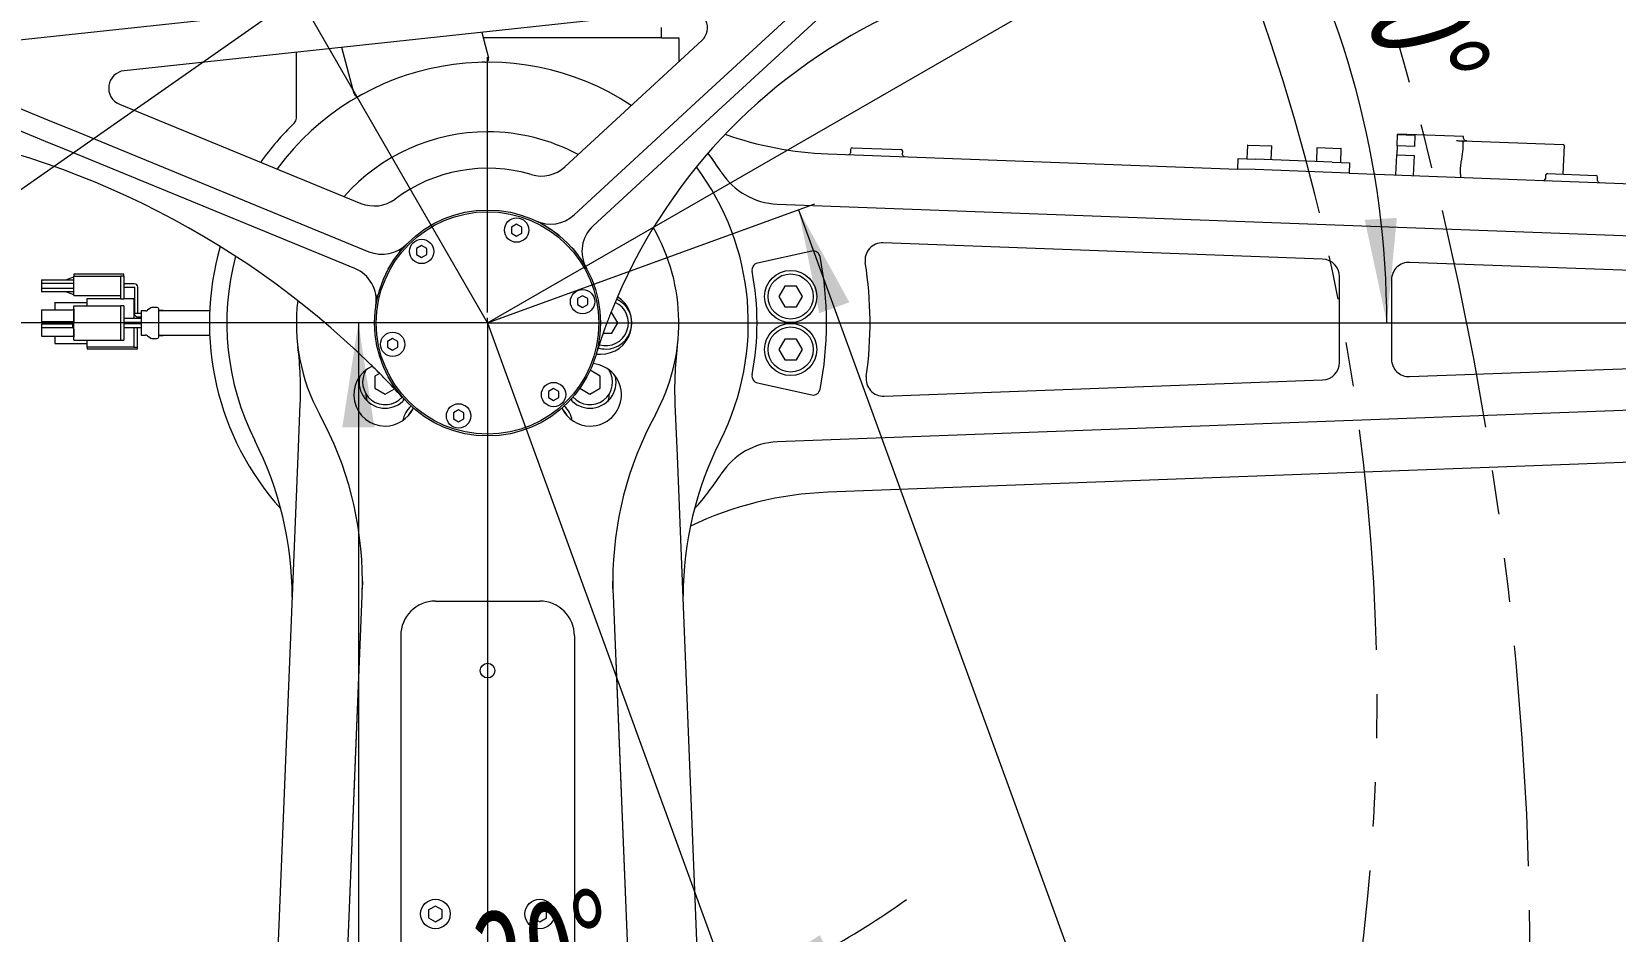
# Paper-space layout '草迹图' of a CAD drawing. Header units: millimetres. Extents: x 0 to 420, y 0 to 297.
# Drawn here: x 94.66 to 140.21, y 232.98 to 258.86 of the extents above; entities that cross this region are included whole.
import ezdxf

# ---------------------------------------------------------------- set-up
doc = ezdxf.new("R2010")
doc.units = ezdxf.units.MM
doc.linetypes.add('CENTERX2', pattern=[20.32, 12.7, -2.54, 2.54, -2.54])
doc.linetypes.add('PHANTOM', pattern=[12.7, 6.35, -1.27, 1.27, -1.27, 1.27, -1.27])
doc.layers.get('0').update_dxf_attribs({"lineweight": 18})
for name, color, linetype, lineweight in [('中心线层', 1, 'CENTERX2', 18), ('双点划线层', 7, 'PHANTOM', 18), ('标注层', 7, 'Continuous', 15), ('细实线层', 7, 'Continuous', 18)]:
    doc.layers.add(name, color=color, linetype=linetype, lineweight=lineweight)
doc.styles.add('SLDTEXTSTYLE6', font='', dxfattribs={"width": 0.7})
doc.styles.get('SLDTEXTSTYLE6').set_extended_font_data('宋体')
doc.dimstyles.new('SLDDIMSTYLE0', dxfattribs={"dimtxt": 3, "dimasz": 3, "dimexe": 0, "dimexo": 0.0625, "dimgap": 0.75, "dimtad": 1, "dimdec": 4, "dimlfac": 10, "dimzin": 12, "dimdsep": 46, "dimtxsty": 'SLDTEXTSTYLE6', "dimcen": 0.09, "dimdle": 6, "dimazin": 3, "dimtfac": 1, "dimtdec": 3, "dimtofl": 0, "dimtmove": 0, "dimatfit": 3, "dimfxl": 1, "dimfrac": 2, "dimtolj": 1, "dimarcsym": 0})
doc.dimstyles.new('SLDDIMSTYLE5', dxfattribs={"dimtxt": 3, "dimasz": 3, "dimexe": 0, "dimexo": 0.0625, "dimgap": 0.75, "dimtad": 1, "dimdec": 6, "dimlfac": 10, "dimrnd": 1e-09, "dimzin": 12, "dimdsep": 46, "dimtxsty": 'SLDTEXTSTYLE6', "dimcen": 0.09, "dimdle": 6, "dimadec": 0, "dimazin": 3, "dimtfac": 1, "dimtdec": 3, "dimtofl": 0, "dimtmove": 0, "dimatfit": 3, "dimfxl": 1, "dimfrac": 2, "dimtolj": 1, "dimarcsym": 0})

# ---------------------------------------------------------------- blocks, each defined once
blk = doc.blocks.new('*X43')
at = {"layer": '标注层'}
for points in [[(107.775, 211.312), (110.735, 210.637), (110.8, 211.558)], [(95.825, 207.544), (93.206, 206.011), (93.788, 205.294)]]:
    blk.add_hatch(color=256, dxfattribs=at).paths.add_polyline_path(points, flags=0)
for start, end in [(90, 125), (74.2632, 90), (125, 140.7368)]:
    blk.add_arc((107.775, 190.478), 20.834, start, end, dxfattribs=at)
at = {"layer": '标注层', "insert": (97.017, 212.986), "char_height": 3, "width": 9.36911, "attachment_point": 1, "rotation": 17.5, "style": 'SLDTEXTSTYLE6'}
blk.add_mtext('35%%D', dxfattribs=at)
blk = doc.blocks.new('*X44')
at = {"layer": '标注层'}
for points in [[(80.448, 244.59), (78.672, 247.051), (78.014, 246.404)], [(82.013, 239.627), (81.06, 236.745), (81.97, 236.592)]]:
    blk.add_hatch(color=256, dxfattribs=at).paths.add_polyline_path(points, flags=0)
for start, end in [(35, 71.479), (0, 35), (323.521, 0)]:
    blk.add_arc((73.361, 239.627), 8.653, start, end, dxfattribs=at)
at = {"layer": '标注层', "insert": (84.251, 246.722), "char_height": 3, "width": 8.36661, "attachment_point": 1, "rotation": 287.5, "style": 'SLDTEXTSTYLE6'}
blk.add_mtext('35%%D', dxfattribs=at)
blk = doc.blocks.new('*X45')
at = {"layer": '标注层'}
for points in [[(87.263, 229.892), (89.163, 232.26), (88.363, 232.721)], [(83.095, 225.724), (80.266, 224.625), (80.728, 223.825)]]:
    blk.add_hatch(color=256, dxfattribs=at).paths.add_polyline_path(points, flags=0)
for start, end in [(325, 344.2383), (305, 325), (280.0331, 305)]:
    blk.add_arc((73.361, 239.627), 16.972, start, end, dxfattribs=at)
at = {"layer": '标注层', "insert": (74.952, 226.159), "char_height": 3, "width": 9.65298, "attachment_point": 1, "rotation": 21.6583, "style": 'SLDTEXTSTYLE6'}
blk.add_mtext('20%%D', dxfattribs=at)
blk = doc.blocks.new('*X46')
at = {"layer": '标注层'}
for points in [[(130.174, 263.41), (131.109, 260.522), (131.934, 260.937)], [(133.639, 250.478), (133.927, 253.5), (133.005, 253.446)]]:
    blk.add_hatch(color=256, dxfattribs=at).paths.add_polyline_path(points, flags=0)
blk.add_arc((107.775, 250.478), 25.864, 0, 30, dxfattribs=at)
at = {"layer": '标注层', "insert": (135.59, 261.546), "char_height": 3, "width": 8.11528, "attachment_point": 1, "rotation": 285, "style": 'SLDTEXTSTYLE6'}
blk.add_mtext('30%%D', dxfattribs=at)
blk = doc.blocks.new('*X47')
at = {"layer": '标注层'}
for points in [[(114.785, 231.219), (117.711, 232.026), (117.333, 232.868)], [(107.775, 229.983), (104.817, 230.661), (104.75, 229.741)]]:
    blk.add_hatch(color=256, dxfattribs=at).paths.add_polyline_path(points, flags=0)
for start, end in [(290, 305.9928), (270, 290), (254.0072, 270)]:
    blk.add_arc((107.775, 250.478), 20.495, start, end, dxfattribs=at)
at = {"layer": '标注层', "insert": (107.224, 233.497), "char_height": 3, "width": 8.8583, "attachment_point": 1, "rotation": 10, "style": 'SLDTEXTSTYLE6'}
blk.add_mtext('20%%D', dxfattribs=at)
blk = doc.blocks.new('*X48')
at = {"layer": '标注层'}
for points in [[(107.775, 208.195), (110.726, 207.484), (110.803, 208.404)], [(120.303, 203.006), (118.309, 205.295), (117.714, 204.589)]]:
    blk.add_hatch(color=256, dxfattribs=at).paths.add_polyline_path(points, flags=0)
blk.add_arc((107.775, 190.478), 17.717, 45, 90, dxfattribs=at)
at = {"layer": '标注层', "insert": (112.809, 211.755), "char_height": 3, "width": 9.78194, "attachment_point": 1, "rotation": 337.5, "style": 'SLDTEXTSTYLE6'}
blk.add_mtext('45%%D', dxfattribs=at)
blk = doc.blocks.new('*X57')
at = {"layer": '标注层'}
for points in [[(107.775, 224.537), (110.752, 223.944), (110.793, 224.866)], [(141.316, 196.392), (141.117, 199.421), (140.216, 199.221)]]:
    blk.add_hatch(color=256, dxfattribs=at).paths.add_polyline_path(points, flags=0)
blk.add_arc((107.775, 190.478), 34.059, 10, 90, dxfattribs=at)
at = {"layer": '标注层', "insert": (129.479, 221.775), "char_height": 3, "width": 10.12593, "attachment_point": 1, "rotation": 320, "style": 'SLDTEXTSTYLE6'}
blk.add_mtext('80%%D', dxfattribs=at)
blk = doc.blocks.new('*X58')
at = {"layer": '标注层'}
for points in [[(115.625, 283.873), (112.903, 282.531), (113.433, 281.775)], [(66.476, 249.459), (69.198, 250.802), (68.669, 251.558)]]:
    blk.add_hatch(color=256, dxfattribs=at).paths.add_polyline_path(points, flags=0)
for p, q in [((122.51, 274.042), (115.339, 284.283)), ((66.476, 249.459), (115.625, 283.873)), ((73.361, 239.627), (66.19, 249.868))]:
    blk.add_line(p, q, dxfattribs=at)
at = {"layer": '标注层', "insert": (86.688, 268.332), "char_height": 3, "width": 10.3031, "attachment_point": 1, "rotation": 35, "style": 'SLDTEXTSTYLE6'}
blk.add_mtext('600', dxfattribs=at)
blk = doc.blocks.new('*X59')
at = {"layer": '标注层'}
for points in [[(62.417, 231.965), (63.76, 229.242), (64.516, 229.772)], [(96.832, 182.815), (95.489, 185.538), (94.733, 185.008)]]:
    blk.add_hatch(color=256, dxfattribs=at).paths.add_polyline_path(points, flags=0)
for p, q in [((73.361, 239.627), (62.008, 231.678)), ((62.417, 231.965), (96.832, 182.815)), ((107.775, 190.478), (96.422, 182.529))]:
    blk.add_line(p, q, dxfattribs=at)
at = {"layer": '标注层', "insert": (81.29, 211.753), "char_height": 3, "width": 9.6915, "attachment_point": 1, "rotation": 305, "style": 'SLDTEXTSTYLE6'}
blk.add_mtext('600', dxfattribs=at)
blk = doc.blocks.new('*X60')
at = {"layer": '标注层'}
for points in [[(104.058, 250.478), (103.597, 247.478), (104.52, 247.478)], [(104.058, 190.478), (104.52, 193.478), (103.597, 193.478)]]:
    blk.add_hatch(color=256, dxfattribs=at).paths.add_polyline_path(points, flags=0)
for p, q in [((107.775, 250.478), (103.558, 250.478)), ((104.058, 250.478), (104.058, 190.478)), ((107.775, 190.478), (103.558, 190.478))]:
    blk.add_line(p, q, dxfattribs=at)
at = {"layer": '标注层', "insert": (100.191, 217.859), "char_height": 3, "width": 8.42346, "attachment_point": 1, "rotation": 90, "style": 'SLDTEXTSTYLE6'}
blk.add_mtext('600', dxfattribs=at)
blk = doc.blocks.new('*X61')
at = {"layer": '标注层'}
for points in [[(148.273, 234.833), (145.825, 233.038), (146.478, 232.385)], [(105.847, 192.407), (108.294, 194.202), (107.642, 194.854)]]:
    blk.add_hatch(color=256, dxfattribs=at).paths.add_polyline_path(points, flags=0)
for p, q in [((150.202, 232.904), (147.919, 235.187)), ((105.847, 192.407), (148.273, 234.833)), ((107.775, 190.478), (105.493, 192.76))]:
    blk.add_line(p, q, dxfattribs=at)
at = {"layer": '标注层', "insert": (122.474, 214.503), "char_height": 3, "width": 10.15153, "attachment_point": 1, "rotation": 45, "style": 'SLDTEXTSTYLE6'}
blk.add_mtext('600', dxfattribs=at)
blk = doc.blocks.new('*X62')
at = {"layer": '标注层'}
for points in [[(116.721, 253.734), (117.313, 250.757), (118.181, 251.073)], [(137.242, 197.352), (136.65, 200.329), (135.782, 200.014)]]:
    blk.add_hatch(color=256, dxfattribs=at).paths.add_polyline_path(points, flags=0)
for p, q in [((107.775, 250.478), (117.191, 253.905)), ((116.721, 253.734), (137.242, 197.352)), ((128.296, 194.096), (137.712, 197.523))]:
    blk.add_line(p, q, dxfattribs=at)
at = {"layer": '标注层', "insert": (129.72, 229.327), "char_height": 3, "width": 8.45615, "attachment_point": 1, "rotation": 290, "style": 'SLDTEXTSTYLE6'}
blk.add_mtext('600', dxfattribs=at)
blk = doc.blocks.new('*X65')
at = {"layer": '标注层'}
for points in [[(69.429, 234.012), (71.621, 231.913), (72.151, 232.669)], [(118.578, 199.597), (116.385, 201.696), (115.856, 200.94)]]:
    blk.add_hatch(color=256, dxfattribs=at).paths.add_polyline_path(points, flags=0)
for p, q in [((73.361, 239.627), (69.142, 233.602)), ((69.429, 234.012), (118.578, 199.597)), ((122.51, 205.213), (118.291, 199.188))]:
    blk.add_line(p, q, dxfattribs=at)
at = {"layer": '标注层', "insert": (94.076, 221.475), "char_height": 3, "width": 10.3031, "attachment_point": 1, "rotation": 325, "style": 'SLDTEXTSTYLE6'}
blk.add_mtext('600', dxfattribs=at)
blk = doc.blocks.new('*X66')
at = {"layer": '标注层'}
for points in [[(154.717, 289.172), (151.889, 288.072), (152.35, 287.272)], [(102.756, 259.172), (105.585, 260.272), (105.123, 261.072)]]:
    blk.add_hatch(color=256, dxfattribs=at).paths.add_polyline_path(points, flags=0)
for p, q in [((159.737, 280.478), (154.467, 289.605)), ((102.756, 259.172), (154.717, 289.172)), ((107.775, 250.478), (102.506, 259.605))]:
    blk.add_line(p, q, dxfattribs=at)
at = {"layer": '标注层', "insert": (124.535, 276.212), "char_height": 3, "width": 10.26141, "attachment_point": 1, "rotation": 30, "style": 'SLDTEXTSTYLE6'}
blk.add_mtext('600', dxfattribs=at)
blk = doc.blocks.new('*X74')
at = {"layer": '标注层'}
for points in [[(64.456, 250.478), (63.994, 247.478), (64.917, 247.478)], [(64.456, 190.478), (64.917, 193.478), (63.994, 193.478)]]:
    blk.add_hatch(color=256, dxfattribs=at).paths.add_polyline_path(points, flags=0)
for p, q in [((107.775, 250.478), (63.956, 250.478)), ((64.456, 250.478), (64.456, 190.478)), ((107.775, 190.478), (63.956, 190.478))]:
    blk.add_line(p, q, dxfattribs=at)
at = {"layer": '标注层', "insert": (60.589, 217.859), "char_height": 3, "width": 8.42346, "attachment_point": 1, "rotation": 90, "style": 'SLDTEXTSTYLE6'}
blk.add_mtext('600', dxfattribs=at)
blk = doc.blocks.new('SW_CENTERMARKSYMBOL_5')
at = {"layer": '中心线层', "color": 0}
for p, q in [((0, 0.3), (0, 7.65)), ((-0.3, 0), (-7.65, 0)), ((0, 0), (-0.15, 0)), ((0, 0), (0, 0.15)), ((0, 0), (0, -0.15)), ((0, 0), (0.15, 0)), ((0.3, 0), (7.65, 0)), ((0, -0.3), (0, -7.65))]:
    blk.add_line(p, q, dxfattribs=at)

psp = doc.layouts.new('草迹图')

# ---------------------------------------------------------------- linework, layer by layer
at = {"color": 7, "linetype": 'Continuous', "lineweight": 0}
for p, q in [((117.80013309, 261.13519087), (91.01546311, 258.26452904)), ((113.7562584, 256.80671284), (117.92472955, 260.64873258)), ((117.92708143, 259.83492138), (114.16289491, 256.36552496)), ((113.54754196, 259.47254478), (97.32315009, 257.7336866)), ((107.60625926, 258.83578452), (107.80244598, 258.10360573)), ((112.77515784, 258.67803983), (112.77515784, 258.97803983)), ((103.93874267, 257.06832955), (103.58075731, 258.40434912)), ((112.57515784, 258.67803983), (107.64852683, 258.67803983)), ((112.77515784, 258.67803983), (107.64852683, 258.67803983)), ((109.99337787, 254.97047791), (113.93968835, 258.60773536)), ((112.77515784, 258.67803983), (113.27515784, 258.67803983)), ((113.27515784, 258.67803983), (113.27515784, 257.99524717)), ((91.0240395, 258.00833899), (95.28365207, 256.25841854)), ((102.27515784, 256.37295289), (102.27515784, 258.26442077)), ((95.05565207, 255.70342665), (91.30460898, 257.24441821)), ((97.18643272, 256.7740405), (104.13416593, 253.91979489)), ((112.74048536, 255.87048948), (113.7562584, 256.80671284)), ((95.28365207, 256.25841854), (95.83186002, 256.0332055)), ((95.83186002, 256.0332055), (104.36118873, 252.52921386)), ((102.2211868, 256.23593924), (102.21418223, 256.22917452)), ((114.16289491, 256.36552496), (113.15215045, 255.43393636)), ((95.60386002, 255.4782136), (95.05565207, 255.70342665)), ((110.26368551, 253.58765878), (112.74048536, 255.87048948)), ((129.63024777, 255.58773066), (129.61574753, 255.19800031)), ((129.64061266, 255.59735194), (130.32014249, 255.57206946)), ((130.31526353, 255.17197423), (130.32976378, 255.56170457)), ((133.93275873, 255.57525418), (133.92299895, 255.31293567)), ((133.93275873, 255.57525418), (133.94484227, 255.90002946)), ((134.43241302, 255.55666412), (133.93275873, 255.57525418)), ((133.94530702, 255.91252082), (133.94484227, 255.90002946)), ((133.94484227, 255.90002946), (134.44449656, 255.88143941)), ((135.84399333, 255.8418786), (133.94530702, 255.91252082)), ((134.44449656, 255.88143941), (134.43241302, 255.55666412)), ((135.8304703, 255.47841355), (135.83934581, 255.71696503)), ((135.86339902, 255.69105281), (135.83934581, 255.71696503)), ((135.83934581, 255.71696503), (138.71235798, 255.6100722)), ((135.84306382, 255.81689589), (135.84399333, 255.8418786)), ((138.73641119, 255.58415998), (138.7057376, 254.7597304)), ((103.9543366, 252.04769743), (95.60386002, 255.4782136)), ((113.15215045, 255.43393636), (110.81249959, 253.27751391)), ((114.11926162, 255.34441752), (114.25116014, 255.17499568)), ((117.5590573, 255.34637203), (129.35476635, 254.90750276)), ((118.21805269, 255.47195733), (118.21433468, 255.37202648)), ((118.26987721, 255.52006375), (119.66890914, 255.4680116)), ((119.71329755, 255.3162563), (119.71701556, 255.41618716)), ((129.35476635, 254.90750276), (129.36592038, 255.20729534)), ((129.36592038, 255.20729534), (129.86557467, 255.18870528)), ((132.06405355, 255.10690903), (129.86557467, 255.18870528)), ((131.62886493, 255.51337043), (131.61436469, 255.12364008)), ((131.63922982, 255.52299171), (132.31875965, 255.49770923)), ((132.06405355, 255.10690903), (132.56370784, 255.08831897)), ((132.31388069, 255.097614), (132.32838094, 255.48734434)), ((132.56370784, 255.08831897), (132.5525538, 254.7885264)), ((133.90162039, 254.73833324), (133.92299895, 255.31293567)), ((133.92299895, 255.31293567), (134.42265324, 255.29434562)), ((134.42265324, 255.29434562), (134.40127468, 254.71974318)), ((129.85442064, 254.88891271), (129.35476635, 254.90750276)), ((132.05289951, 254.80711645), (129.85442064, 254.88891271)), ((132.5525538, 254.7885264), (132.05289951, 254.80711645)), ((132.5525538, 254.7885264), (167.76622405, 253.47837222)), ((138.2042243, 254.72835503), (138.20050629, 254.62842417)), ((138.25604882, 254.77646145), (139.65508075, 254.72440929)), ((139.69946916, 254.572654), (139.70318717, 254.67258486)), ((116.10456498, 253.89944979), (164.70885239, 252.09108645)), ((108.60937893, 253.32288011), (108.46042256, 253.23688011)), ((108.75833529, 253.23688011), (108.60937893, 253.32288011)), ((108.46042256, 253.23688011), (108.46042256, 253.06488011)), ((108.46042256, 253.06488011), (108.60937893, 252.97888011)), ((108.60937893, 252.97888011), (108.75833529, 253.06488011)), ((108.75833529, 253.06488011), (108.75833529, 253.23688011)), ((105.23807989, 252.53016162), (105.35503876, 252.64726172)), ((105.8775208, 252.70891662), (105.72856443, 252.62291662)), ((105.72856443, 252.62291662), (105.72856443, 252.45091662)), ((105.72856443, 252.45091662), (105.8775208, 252.36491662)), ((106.02647717, 252.62291662), (105.8775208, 252.70891662)), ((105.8775208, 252.36491662), (106.02647717, 252.45091662)), ((106.02647717, 252.45091662), (106.02647717, 252.62291662)), ((117.09673989, 252.54458481), (115.53425462, 252.19819017)), ((131.7937479, 252.31502866), (119.1507776, 252.78542099)), ((147.2937479, 251.73833814), (134.2937479, 252.22201406)), ((94.94515784, 251.72003983), (95.87515784, 251.72003983)), ((94.94515784, 251.72003983), (94.94515784, 251.62003983)), ((94.94515784, 251.62003983), (95.87515784, 251.62003983)), ((94.94515784, 251.62003983), (94.94515784, 251.47503983)), ((95.87515784, 251.47503983), (94.94515784, 251.47503983)), ((94.94515784, 251.47503983), (94.94515784, 251.37503983)), ((95.64192707, 251.72003983), (95.87515784, 251.80310832)), ((97.31515784, 251.87803983), (95.87515784, 251.87803983)), ((95.87515784, 251.87803983), (95.87515784, 251.82803983)), ((95.87515784, 251.26803983), (95.87515784, 251.82803983)), ((95.87515784, 251.82803983), (97.21515784, 251.82803983)), ((97.31515784, 251.82803983), (97.21515784, 251.82803983)), ((97.21515784, 251.82803983), (97.21515784, 251.16803983)), ((97.31515784, 251.82803983), (97.31515784, 251.87803983)), ((97.31515784, 251.82803983), (97.31515784, 251.16803983)), ((97.61415784, 251.60503983), (97.31515784, 251.60503983)), ((97.31515784, 251.50503983), (97.61415784, 251.50503983)), ((97.61515784, 251.50403983), (97.61515784, 250.74904447)), ((97.71515784, 250.75303983), (97.71515784, 251.50403983)), ((116.32036145, 251.53769929), (116.14886145, 251.24065258)), ((116.66336145, 251.53769929), (116.32036145, 251.53769929)), ((116.83486145, 251.24065258), (116.66336145, 251.53769929)), ((132.27515784, 249.34084366), (132.27515784, 251.81537437)), ((133.77515784, 251.72235977), (133.77515784, 249.43385826)), ((95.87515784, 251.37503983), (94.94515784, 251.37503983)), ((95.32764566, 251.06453983), (95.32764566, 250.85803983)), ((95.32764566, 251.06453983), (96.25764566, 251.06453983)), ((95.87515784, 251.29297133), (95.64473477, 251.37503983)), ((95.87515784, 251.26803983), (97.21515784, 251.26803983)), ((96.25764566, 250.96803983), (96.25764566, 251.17803983)), ((96.25764566, 251.17803983), (97.21515784, 251.17803983)), ((97.31515784, 251.16803983), (97.21515784, 251.16803983)), ((97.31515784, 251.17803983), (97.59764566, 251.17803983)), ((97.59764566, 251.17803983), (97.61515784, 251.17803983)), ((97.59764566, 251.17803983), (97.59764566, 250.60303983)), ((104.589168, 251.11988772), (104.61295986, 251.28344296)), ((110.50701597, 251.26400332), (110.3580596, 251.17800332)), ((110.3580596, 251.17800332), (110.3580596, 251.00600332)), ((110.3580596, 251.00600332), (110.50701597, 250.92000332)), ((110.65597234, 251.17800332), (110.50701597, 251.26400332)), ((110.50701597, 250.92000332), (110.65597234, 251.00600332)), ((110.65597234, 251.00600332), (110.65597234, 251.17800332)), ((116.14886145, 251.24065258), (116.32036145, 250.94360586)), ((116.66336145, 250.94360586), (116.83486145, 251.24065258)), ((94.94515784, 250.85803983), (95.83515784, 250.85803983)), ((94.94515784, 250.85803983), (94.94515784, 250.51253983)), ((95.87375512, 250.88753983), (95.87375512, 250.49160601)), ((95.87375512, 250.88753983), (95.87515784, 250.88753983)), ((95.87515784, 249.98803983), (95.87515784, 250.96803983)), ((95.87515784, 250.96803983), (97.21515784, 250.96803983)), ((97.31515784, 250.96803983), (97.21515784, 250.96803983)), ((97.21515784, 250.96803983), (97.21515784, 249.98803983)), ((97.31515784, 250.96803983), (97.31515784, 249.98803983)), ((97.81515784, 250.60303983), (97.31515784, 250.60303983)), ((97.69764566, 250.65456961), (97.69764566, 250.60303983)), ((97.81515784, 250.75303983), (97.71515784, 250.75303983)), ((97.71515784, 250.65303983), (97.81515784, 250.65303983)), ((97.93488028, 250.82803983), (97.81515784, 250.82803983)), ((97.81515784, 250.82803983), (97.81515784, 250.47803983)), ((98.08996539, 250.91124486), (97.9903503, 250.8448348)), ((98.26515784, 250.92803983), (98.14543541, 250.92803983)), ((98.31515784, 250.07803983), (98.31515784, 250.87803983)), ((98.44764566, 250.83803983), (98.31515784, 250.83803983)), ((99.78281776, 250.82803983), (98.31515784, 250.82803983)), ((98.44764566, 250.82803983), (98.44764566, 250.83803983)), ((111.34665784, 250.77508654), (111.32090392, 250.77508654)), ((111.51815784, 250.47803983), (111.34665784, 250.77508654)), ((116.32036145, 250.94360586), (116.66336145, 250.94360586)), ((95.83515784, 250.51253983), (94.94515784, 250.51253983)), ((94.94515784, 250.44353983), (94.94515784, 250.34303983)), ((95.84515784, 250.44353983), (94.94515784, 250.44353983)), ((95.83515784, 250.34303983), (94.94515784, 250.34303983)), ((94.94515784, 250.34303983), (94.94515784, 250.09803983)), ((94.94515784, 250.09803983), (95.83515784, 250.09803983)), ((95.12515784, 250.44353983), (95.12515784, 250.51253983)), ((95.32764566, 250.09803983), (95.32764566, 249.89153983)), ((95.43015784, 250.51253983), (95.43015784, 250.44353983)), ((95.58015784, 250.44353983), (95.58015784, 250.51253983)), ((95.84515784, 250.51253983), (95.83515784, 250.51253983)), ((95.84672883, 250.34132967), (95.84672883, 250.44358099)), ((95.87515784, 250.30205541), (95.87375512, 250.30205541)), ((95.87375512, 250.30205541), (95.87375512, 250.06853983)), ((95.87375512, 250.06853983), (95.87515784, 250.06853983)), ((97.31515784, 250.50303983), (97.81515784, 250.50303983)), ((97.81515784, 250.45303983), (97.31515784, 250.45303983)), ((97.31515784, 250.35303983), (97.81515784, 250.35303983)), ((97.59764566, 250.50303983), (97.59764566, 250.45303983)), ((97.59764566, 250.35303983), (97.59764566, 249.77803983)), ((97.69764566, 250.50303983), (97.69764566, 250.45303983)), ((97.69764566, 250.35303983), (97.69764566, 249.77803983)), ((97.81515784, 250.47803983), (97.81515784, 250.12803983)), ((97.81515784, 250.12803983), (97.93488028, 250.12803983)), ((97.9903503, 250.11124486), (98.08996539, 250.0448348)), ((98.31515784, 250.12803983), (99.78281776, 250.12803983)), ((98.31515784, 250.11803983), (98.44764566, 250.11803983)), ((98.44764566, 250.11803983), (98.44764566, 250.12803983)), ((111.09854217, 250.18099311), (111.34665784, 250.18099311)), ((111.34665784, 250.18099311), (111.51815784, 250.47803983)), ((95.32764566, 249.89153983), (96.25764566, 249.89153983)), ((95.87515784, 249.98803983), (97.21515784, 249.98803983)), ((96.25764566, 249.77803983), (96.25764566, 249.98803983)), ((97.59764566, 249.77803983), (96.25764566, 249.77803983)), ((96.25764566, 249.77803983), (96.25764566, 249.72803983)), ((97.69764566, 249.72803983), (96.25764566, 249.72803983)), ((97.21515784, 249.98803983), (97.31515784, 249.98803983)), ((97.59764566, 249.77803983), (97.69764566, 249.77803983)), ((97.69764566, 249.77803983), (97.69764566, 249.72803983)), ((98.14543541, 250.02803983), (98.26515784, 250.02803983)), ((105.04329971, 250.03607634), (104.89434335, 249.95007634)), ((104.89434335, 249.95007634), (104.89434335, 249.77807634)), ((104.89434335, 249.77807634), (105.04329971, 249.69207634)), ((105.19225608, 249.95007634), (105.04329971, 250.03607634)), ((105.04329971, 249.69207634), (105.19225608, 249.77807634)), ((105.19225608, 249.77807634), (105.19225608, 249.95007634)), ((116.32036145, 250.01247379), (116.14886145, 249.71542708)), ((116.14886145, 249.71542708), (116.32036145, 249.41838036)), ((116.66336145, 250.01247379), (116.32036145, 250.01247379)), ((116.83486145, 249.71542708), (116.66336145, 250.01247379)), ((116.66336145, 249.41838036), (116.83486145, 249.71542708)), ((116.32036145, 249.41838036), (116.66336145, 249.41838036)), ((134.2937479, 248.93420397), (147.2937479, 249.41787989)), ((104.66959381, 249.0280416), (104.53362476, 248.94953983)), ((104.53362476, 248.94953983), (104.53362476, 248.60653983)), ((111.01669093, 248.94953983), (110.72648291, 249.1170915)), ((111.01669093, 248.60653983), (111.01669093, 248.94953983)), ((115.53425462, 248.75788948), (117.09673989, 248.41149484)), ((164.70885239, 248.8649932), (116.10456498, 247.05662987)), ((119.18098953, 248.3719211), (131.7937479, 248.84118937)), ((104.53362476, 248.60653983), (104.83067147, 248.43503983)), ((104.83067147, 248.43503983), (105.09315637, 248.58658555)), ((109.67279489, 248.59116304), (109.52383852, 248.50516304)), ((109.52383852, 248.50516304), (109.52383852, 248.33316304)), ((109.52383852, 248.33316304), (109.67279489, 248.24716304)), ((109.82175126, 248.50516304), (109.67279489, 248.59116304)), ((109.67279489, 248.24716304), (109.82175126, 248.33316304)), ((109.82175126, 248.33316304), (109.82175126, 248.50516304)), ((110.4294362, 248.6025915), (110.71964422, 248.43503983)), ((110.71964422, 248.43503983), (111.01669093, 248.60653983)), ((102.32674935, 246.65337919), (102.38720473, 248.14668442)), ((106.94093676, 247.97719954), (106.79198039, 247.89119954)), ((106.79198039, 247.89119954), (106.79198039, 247.71919954)), ((107.08989313, 247.89119954), (106.94093676, 247.97719954)), ((107.08989313, 247.71919954), (107.08989313, 247.89119954)), ((113.16311095, 248.14668442), (113.22356634, 246.65337919)), ((106.79198039, 247.71919954), (106.94093676, 247.63319954)), ((106.94093676, 247.63319954), (107.08989313, 247.71919954)), ((167.76622405, 247.47770744), (117.5590573, 245.60970763)), ((100.37488315, 198.44043999), (102.32674935, 246.65337919)), ((113.22356634, 246.65337919), (115.17543253, 198.44043999)), ((104.17408071, 243.05275535), (104.17190527, 242.8355308)), ((111.37841042, 242.8355308), (111.37623498, 243.05275535)), ((102.32567693, 197.18453218), (104.16589947, 242.63976765)), ((106.27515784, 242.47803983), (109.27515784, 242.47803983)), ((111.38441621, 242.63976765), (113.22463875, 197.18453218)), ((105.27515784, 241.47803983), (105.27515784, 238.39225339)), ((110.27515784, 241.47803983), (110.27515784, 238.39225339)), ((102.32567693, 197.18453218), (104.09036462, 240.77398544)), ((111.45995106, 240.77398544), (113.22463875, 197.18453218)), ((105.27515784, 238.39225339), (105.27515784, 237.68514661)), ((110.27515784, 238.39225339), (110.27515784, 237.68514661)), ((105.27515784, 237.68514661), (105.27515784, 235.57093305)), ((110.27515784, 237.68514661), (110.27515784, 235.57093305)), ((105.27515784, 235.57093305), (105.27515784, 234.86382626)), ((110.27515784, 235.57093305), (110.27515784, 234.86382626)), ((105.27515784, 234.86382626), (105.27515784, 225.76671496)), ((110.27515784, 234.86382626), (110.27515784, 225.76671496)), ((106.27515784, 233.70703983), (106.07683802, 233.59253983)), ((106.47347766, 233.59253983), (106.27515784, 233.70703983)), ((109.27515784, 233.70703983), (109.07683802, 233.59253983)), ((109.47347766, 233.59253983), (109.27515784, 233.70703983)), ((106.07683802, 233.59253983), (106.07683802, 233.36353983)), ((106.07683802, 233.36353983), (106.27515784, 233.24903983)), ((106.27515784, 233.24903983), (106.47347766, 233.36353983)), ((106.47347766, 233.36353983), (106.47347766, 233.59253983)), ((109.07683802, 233.59253983), (109.07683802, 233.36353983)), ((109.07683802, 233.36353983), (109.27515784, 233.24903983)), ((109.27515784, 233.24903983), (109.47347766, 233.36353983)), ((109.47347766, 233.36353983), (109.47347766, 233.59253983))]:
    psp.add_line(p, q, dxfattribs=at)
for points in [[(105.34586142, 248.23298999), (105.35746969, 248.27081418), (105.36416348, 248.29868071)], [(110.18615221, 248.29868071), (110.192846, 248.27081418), (110.20445427, 248.23298999)]]:
    psp.add_lwpolyline(points, dxfattribs=at)
for centre, radius in [((107.77515784, 250.47803983), 3.25), ((107.77515784, 250.47803983), 3.2), ((108.60937893, 253.15088011), 0.35), ((105.8775208, 252.53691662), 0.35), ((116.49186145, 251.24065258), 0.75), ((116.49186145, 251.24065258), 0.65), ((110.50701597, 251.09200332), 0.35), ((105.04329971, 249.86407634), 0.35), ((116.49186145, 249.71542708), 0.75), ((116.49186145, 249.71542708), 0.65), ((109.67279489, 248.41916304), 0.35), ((106.94093676, 247.80519954), 0.35), ((107.77515784, 240.47803983), 0.21), ((106.27515784, 233.47803983), 0.425), ((109.27515784, 233.47803983), 0.425)]:
    psp.add_circle(centre, radius, dxfattribs=at)
for centre, radius, start, end in [((126.18823729, 244.86368276), 16, 115.827356957, 158.076158059), ((113.60082459, 258.97539193), 0.5, 312.666317344, 96.117355662), ((107.77515784, 250.47803983), 7.5, 56.552857707, 143.779776981), ((107.70585339, 258.07772383), 0.1, 270.522487814, 15), ((97.37643272, 257.23653375), 0.5, 96.117355662, 247.666317344), ((104.03533525, 257.09421146), 0.1, 195, 299.477512186), ((86.9103223, 231.43280058), 25, 45.672630382, 82.428143158), ((107.77515784, 250.47803983), 8, 133.967193887, 144.663439181), ((102.07515784, 256.37295289), 0.2, 314.036935942, 360), ((107.77515784, 250.47803983), 5.5, 90, 138.562992867), ((107.77515784, 250.47803983), 5.5, 61.769641822, 90), ((117.93085845, 265.33945783), 10, 250.606475477, 267.869245219), ((129.64024086, 255.58735885), 0.01, 87.869245219, 177.869245219), ((130.31977069, 255.56207638), 0.01, 357.869245218, 87.86924522), ((138.71142848, 255.58508949), 0.025, 357.869245219, 87.869245219), ((107.77515784, 250.47803983), 8, 32.82007648, 37.610094044), ((118.16436925, 255.37388548), 0.05, 267.869245219, 357.869245219), ((118.26801812, 255.47009833), 0.05, 87.869245219, 177.869245219), ((119.66705013, 255.41804617), 0.05, 357.869245219, 87.869245219), ((119.76326298, 255.3143973), 0.05, 177.869245219, 267.869245219), ((131.63885802, 255.51299862), 0.01, 87.86924522, 177.86924522), ((132.31838785, 255.48771615), 0.01, 357.869245219, 87.869245219), ((107.77515784, 250.47803983), 4.45, 73.581023, 126.751611688), ((109.31565036, 255.70579105), 1, 253.581023, 312.666317344), ((107.77515784, 250.47803983), 7.5, 333.206353571, 36.775262676), ((116.17892521, 255.89806695), 2, 212.82007648, 267.869245219), ((138.15054086, 254.63028318), 0.05, 267.869245219, 357.869245219), ((138.25418973, 254.72649603), 0.05, 87.869245219, 177.869245219), ((139.65322174, 254.67444387), 0.05, 357.869245219, 87.869245219), ((139.74943459, 254.570795), 0.05, 177.869245219, 267.869245219), ((104.51416593, 254.84478138), 1, 247.666317344, 306.751611688), ((109.585958, 254.32297192), 1, 244.781550711, 312.666317344), ((111.4902271, 252.54220077), 1, 132.666317344, 209.057356713), ((107.77515784, 250.47803983), 5.5, 331.340884824, 29.895014259), ((107.77515784, 250.47803983), 8, 164.022432824, 221.958187626), ((107.77515784, 250.47803983), 7.5, 165.151544205, 206.793646429), ((104.74118873, 253.45420035), 1, 247.666317344, 315.551083977), ((117.14002781, 252.34932561), 0.2, 11.300000659, 102.5), ((107.77515784, 250.47803983), 9.75, 348.699999341, 11.300000659), ((119.13218754, 252.2857667), 0.5, 87.869245219, 189.044042475), ((103.5743366, 251.12271095), 1, 351.275277975, 67.666317344), ((115.57754254, 252.00293097), 0.2, 102.5, 191.058444658), ((107.77515784, 250.47803983), 7.75, 348.941555342, 11.058444658), ((107.77515784, 250.47803983), 11, 351.969943618, 9.044042475), ((131.77515784, 251.81537437), 0.5, 0, 87.869245219), ((134.27515784, 251.72235977), 0.5, 87.869245219, 180), ((97.61415784, 251.50403983), 0.101, 0, 90), ((97.61415784, 251.50403983), 0.001, 0.000000002, 90), ((107.77515784, 250.47803983), 5.5, 173.253412174, 208.659115176), ((111.17515784, 250.47803983), 0.65, 253.559841637, 65.819703948), ((111.02515784, 250.47803983), 0.9, 270, 57.281684851), ((111.17515784, 250.47803983), 0.75, 270, 65.976217533), ((95.83515784, 250.89803983), 0.04, 270, 344.781544842), ((97.71515784, 250.75403983), 0.101, 180, 270), ((97.93488028, 250.92803983), 0.1, 270, 303.690067525), ((98.14543541, 250.82803983), 0.1, 90, 123.690067526), ((98.26515784, 250.87803983), 0.05, 360, 90), ((95.83515784, 250.30303983), 0.04, 73.185468364, 90), ((95.83515784, 250.05803983), 0.04, 15.218455158, 90), ((95.84515784, 250.47353983), 0.03, 270, 273.001730453), ((95.84515784, 250.47353983), 0.03, 273.001730453, 360), ((95.84515784, 250.48253983), 0.03, 360, 17.590146027), ((95.83515784, 250.31255541), 0.04, 344.781544843, 0), ((97.93488028, 250.02803983), 0.1, 56.309932475, 90), ((98.26515784, 250.07803983), 0.05, 270, 360), ((98.14543541, 250.12803983), 0.1, 236.309932474, 270), ((92.39538956, 248.55119588), 10, 357.681687542, 7.141055999), ((111.17515784, 250.47803983), 0.75, 253.248984658, 270), ((123.15492612, 248.55119588), 10, 172.858944001, 182.318312458), ((104.82621048, 248.41316466), 0.9, 113.868558949, 270), ((110.7241052, 248.41316466), 0.9, 270, 84.668732733), ((111.02515784, 250.47803983), 0.9, 262.301879565, 270), ((131.77515784, 249.34084366), 0.5, 272.130754781, 0), ((134.27515784, 249.43385826), 0.5, 180, 272.130754781), ((104.83067147, 248.77803983), 0.75, 167.241204558, 270), ((104.83067147, 248.77803983), 0.65, 146.876019201, 318.53457833), ((110.71964422, 248.77803983), 0.65, 221.26043693, 33.123980769), ((110.71964422, 248.77803983), 0.75, 270, 12.758795423), ((115.57754254, 248.95314869), 0.2, 168.941555342, 257.5), ((119.16239948, 248.87157539), 0.5, 171.969943618, 272.130754781), ((104.82621048, 248.41316466), 0.55, 177.421592434, 197.721647494), ((104.83067147, 248.77803983), 0.75, 270, 317.843795594), ((110.71964422, 248.77803983), 0.75, 222.188743762, 270), ((110.7241052, 248.41316466), 0.55, 342.278352489, 2.57840757), ((117.14002781, 248.60675404), 0.2, 257.5, 348.699999341), ((94.1740843, 243.04427911), 10, 0.048565322, 28.659115176), ((104.82621048, 248.41316466), 0.9, 270, 334.668732734), ((106.07515784, 247.53355345), 0.75, 132.188743759, 169.28391508), ((106.07515784, 247.53355345), 0.65, 133.35272169, 156.334580273), ((110.7241052, 248.41316466), 0.9, 205.331267267, 270), ((109.47515784, 247.53355345), 0.65, 23.665419649, 46.647278388), ((109.47515784, 247.53355345), 0.75, 10.716084869, 47.811256241), ((121.37623139, 243.04427911), 10, 151.340884824, 179.951434678), ((92.15403115, 242.58941505), 10, 0, 26.793646429), ((123.39628454, 242.58941505), 10, 153.206353571, 179.803593912), ((116.17892521, 245.05801271), 2, 92.130754781, 147.17992352), ((107.77515784, 250.47803983), 8, 318.041812374, 327.17992352), ((117.93085845, 235.61662182), 10, 92.130754781, 115.61603407), ((94.1740843, 243.04427911), 10, 357.681687542, 358.803873449), ((94.1740843, 243.04427911), 10, 358.803873449, 0.048565322), ((121.37623139, 243.04427911), 10, 179.951434678, 181.196126551), ((121.37623139, 243.04427911), 10, 181.196126551, 182.318312458), ((106.27515784, 241.47803983), 1, 90, 180), ((109.27515784, 241.47803983), 1, 0, 90)]:
    psp.add_arc(centre, radius, start, end, dxfattribs=at)
for points, knots in [([(107.7067653, 257.97772798), (107.7063945, 257.97772461), (107.7053644, 257.97771522), (107.69422923, 257.97761069), (107.67126714, 257.97733495), (107.64017161, 257.97685805), (107.61673373, 257.97635915), (107.6050334, 257.97611009)], [0, 0, 0, 0, 0.01229356759, 0.03415270476, 0.05658020135, 0.07919881496, 0.10174571992, 0.10174571992, 0.10174571992, 0.10174571992]), ([(104.1734548, 257.05662138), (104.16601501, 257.05253838), (104.14865958, 257.04301363), (104.1234948, 257.02903993), (104.10189492, 257.01694574), (104.08734827, 257.00874327), (104.08547939, 257.00768603), (104.08454345, 257.00715657)], [0, 0, 0, 0, 0.01638919982, 0.03823249124, 0.05952364416, 0.0806007354, 0.1017456924, 0.1017456924, 0.1017456924, 0.1017456924]), ([(135.6394841, 255.72440105), (135.65177155, 255.72394389), (135.67970979, 255.72290442), (135.72620215, 255.72117464), (135.78180765, 255.71910579), (135.82863673, 255.71736347), (135.8358879, 255.71709369), (135.83934581, 255.71696503)], [0, 0, 0, 0, 0.01778800392, 0.04044494131, 0.07764430355, 0.14165133845, 0.2, 0.2, 0.2, 0.2]), ([(135.93927667, 255.71324702), (135.93331445, 255.71379093), (135.92141827, 255.71487617), (135.90233577, 255.72108871), (135.87995808, 255.73370301), (135.85445167, 255.76072077), (135.8434631, 255.79263902), (135.84318812, 255.80934472), (135.84306382, 255.81689589)], [0, 0, 0, 0, 0.00912494223, 0.01820661748, 0.03334279313, 0.05956446527, 0.11397810829, 0.15886158847, 0.15886158847, 0.15886158847, 0.15886158847]), ([(135.76881314, 254.66886277), (135.76808092, 254.68081654), (135.76477528, 254.73478221), (135.74805369, 254.90931902), (135.79130701, 255.16778793), (135.81841889, 255.38281016), (135.83046901, 255.47837872)], [0, 0, 0, 0, 0.03606315699, 0.16280826457, 0.52595640871, 0.81649200361, 0.81649200361, 0.81649200361, 0.81649200361]), ([(109.53636983, 253.20945564), (109.62320142, 253.15414404), (109.72138583, 253.0916007), (109.81227487, 253.01876655), (109.82278414, 253.01034492)], [0, 0, 0, 0, 0.30891416513, 0.34930323006, 0.34930323006, 0.34930323006, 0.34930323006]), ([(110.20105467, 252.64959627), (110.24381322, 252.5982466), (110.31190409, 252.51647481), (110.37399212, 252.4304514), (110.39709116, 252.39844752)], [0, 0, 0, 0, 0.20018795696, 0.3187893274, 0.3187893274, 0.3187893274, 0.3187893274]), ([(111.34534184, 250.83766423), (111.30463035, 250.73470942), (111.22232563, 250.52656997), (111.06258356, 250.08922214), (110.95403313, 249.76025376), (110.88415423, 249.53112754), (110.88385957, 249.53016136)], [0, 0, 0, 0, 0.3206044102, 0.6481526004, 1.3839955707, 1.3871116117, 1.3871116117, 1.3871116117, 1.3871116117]), ([(95.84515784, 250.51253983), (95.84826369, 250.51224396), (95.85445491, 250.51165416), (95.86324497, 250.5071023), (95.87019325, 250.50029776), (95.87262914, 250.49435366), (95.87375512, 250.49160601)], [0, 0, 0, 0, 0.007843321357, 0.015634924209, 0.027853409875, 0.038356389048, 0.038356389048, 0.038356389048, 0.038356389048]), ([(95.84672883, 250.34132967), (95.85033884, 250.34072506), (95.85755289, 250.33951683), (95.86649826, 250.34018229), (95.87289586, 250.34202811), (95.8749487, 250.34401573), (95.87515389, 250.3451744), (95.87515724, 250.34537221), (95.87515784, 250.34540802)], [0, 0, 0, 0, 0.007001921703, 0.013992220878, 0.021348477272, 0.029248101689, 0.030577397968, 0.030871224897, 0.030871224897, 0.030871224897, 0.030871224897]), ([(105.37477853, 248.2869946), (105.3740726, 248.28776791), (105.21024488, 248.46723288), (104.96783451, 248.72502532), (104.6318194, 249.06800453), (104.46384049, 249.2334573), (104.37924943, 249.31677623)], [0, 0, 0, 0, 0.0032245993, 0.7483455666, 1.0880054847, 1.4325663654, 1.4325663654, 1.4325663654, 1.4325663654])]:
    psp.add_open_spline(points, degree=3, knots=knots, dxfattribs=at)
for points in [[(97.66465784, 250.75403983), (97.65815547, 250.75403983), (97.64515074, 250.75403983), (97.62880572, 250.75403983), (97.61738337, 250.75403983), (97.61589968, 250.75403983), (97.61515784, 250.75403983)], [(97.71515784, 250.75403983), (97.71439646, 250.75403983), (97.7128737, 250.75403983), (97.7011704, 250.75403983), (97.68446047, 250.75403983), (97.67125872, 250.75403983), (97.66465784, 250.75403983)]]:
    psp.add_open_spline(points, degree=3, dxfattribs=at)
at = {"layer": '双点划线层'}
for centre, radius, start, end in [((73.36057166, 239.62716248), 60, 325, 35), ((42.76232701, 231.97006448), 95, 338.761018259, 21.238981741)]:
    psp.add_arc(centre, radius, start, end, dxfattribs=at)
for points, knots in [([(122.50969432, 274.04174867), (148.45952084, 285.70224501), (196.23749045, 280.46419017), (220.31010691, 235.21417352), (226.86362302, 212.55913477), (226.86362302, 200.89693049)], [0, 0, 0, 0, 89.296800262, 123.2599750438, 163.0143961453, 163.0143961453, 163.0143961453, 163.0143961453]), ([(131.30969432, 266.38465067), (155.30711471, 277.9359228), (204.73690179, 273.34703004), (243.29252316, 201.31727091), (242.65767526, 142.88044496), (170.62121366, 135.60482969)], [0, 0, 0, 0, 101.4794959492, 139.2948273943, 288.8179804275, 288.8179804275, 288.8179804275, 288.8179804275])]:
    psp.add_open_spline(points, degree=3, knots=knots, dxfattribs=at)
at = {"layer": '细实线层'}
for p, q in [((107.77515784, 250.47803983), (159.73680483, 280.4781107)), ((73.36057166, 239.62716248), (122.50969432, 274.04174867)), ((107.77515784, 250.47803983), (107.77515784, 190.47803983)), ((107.77515784, 250.47803983), (167.77515784, 250.47803983)), ((107.77515784, 250.47803983), (128.29638446, 194.09643308))]:
    psp.add_line(p, q, dxfattribs=at)

# ---------------------------------------------------------------- block references
at = {"layer": '中心线层'}
psp.add_blockref('SW_CENTERMARKSYMBOL_5', (107.77515784, 250.47803983), dxfattribs=at)

# ---------------------------------------------------------------- dimensions: what is measured, and where the dimension line sits
at = {"layer": '标注层'}
for base, p1, p2, angle, picture, middle in [((154.717388109, 289.1719954902), (107.7751578423, 250.4780398274), (159.7368048308, 280.4781107037), 30, '*X66', (128.7365646148, 274.171960052)), ((115.6254323216, 283.8734937148), (73.3605716613, 239.6271624847), (122.5096943186, 274.0417486658), 35, '*X58', (91.0508709929, 266.6662006242)), ((137.2420017096, 197.3523714826), (107.7751578423, 250.4780398274), (128.2963844597, 194.0964330765), 290, '*X62', (126.9813884009, 225.5431748581)), ((64.4557068637, 190.4780398274), (107.7751578424, 250.4780398274), (107.7751578423, 190.4780398274), 90, '*X74', (64.4557068637, 220.4780398274)), ((104.0580443228, 190.4780398274), (107.7751578423, 250.4780398274), (107.7751578423, 190.4780398274), 90, '*X60', (104.0580443227, 220.4780398274)), ((96.8317989837, 182.8154174612), (73.3605716613, 239.6271624847), (107.7751578423, 190.4780398274), 305, '*X59', (79.6245058931, 207.3899787898)), ((118.5778608133, 199.5973361202), (73.3605716613, 239.6271624847), (122.5096943186, 205.2125763036), 325, '*X65', (94.0032994846, 216.8046292107)), ((148.2730432374, 234.8329681747), (107.7751578423, 190.4780398274), (150.2015647136, 232.9044466985), 45, '*X61', (127.0598398018, 213.6197647391))]:
    dim = psp.add_linear_dim(base=base, p1=p1, p2=p2, angle=angle, dimstyle='SLDDIMSTYLE5', override={"dimsah": 1, "dimtzin": 12}, dxfattribs=at)
    dim.commit()
    dim.dimension.update_dxf_attribs({"geometry": picture, "text_midpoint": middle, "dimtype": 160})
for base, line1, line2, picture, middle in [((132.75792428, 257.17215192), ((159.73680483, 280.4781107), (107.77515784, 250.47803983)), ((167.77515784, 250.47803983), (107.77515784, 250.47803983)), '*X46', (132.75792428, 257.17215192)), ((81.6126499, 242.22903276), ((122.50969432, 274.04174867), (73.36057166, 239.62716248)), ((89.15438801, 239.62716248), (73.36057166, 239.62716248)), '*X44', (81.6126499, 242.22903276)), ((101.510226, 210.34786511), ((73.36057166, 239.62716248), (107.77515784, 190.47803983)), ((107.77515784, 250.47803983), (107.77515784, 190.47803983)), '*X43', (101.510226, 210.34786511)), ((111.33407576, 230.29441332), ((128.29638446, 194.09643308), (107.77515784, 250.47803983)), ((107.77515784, 190.47803983), (107.77515784, 250.47803983)), '*X47', (111.33407576, 230.29441332)), ((114.55516222, 206.84641835), ((107.77515784, 190.47803983), (150.20156471, 232.9044467)), ((107.77515784, 250.47803983), (107.77515784, 190.47803983)), '*X48', (114.55516222, 206.84641835)), ((129.66765882, 216.56850652), ((107.77515784, 190.47803983), (166.86362302, 200.89693049)), ((107.77515784, 250.47803983), (107.77515784, 190.47803983)), '*X57', (129.66765882, 216.56850652)), ((85.36172295, 227.6260112), ((107.77515784, 190.47803983), (73.36057166, 239.62716248)), ((122.50969432, 205.2125763), (73.36057166, 239.62716248)), '*X45', (79.62450589, 223.85318416))]:
    dim = psp.add_angular_dim_2l(base=base, line1=line1, line2=line2, dimstyle='SLDDIMSTYLE0', override={"dimtad": 1, "dimtih": 0, "dimtoh": 0, "dimsah": 1, "dimtdec": 2, "dimtzin": 12}, dxfattribs=at)
    dim.commit()
    dim.dimension.update_dxf_attribs({"geometry": picture, "text_midpoint": middle, "dimtype": 162})

doc.saveas('drawing.dxf')
